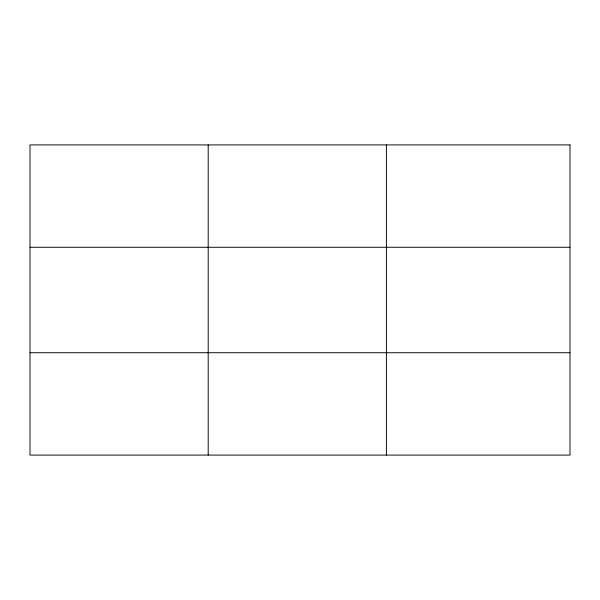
<?xml version="1.0" encoding="UTF-8"?>
<svg xmlns="http://www.w3.org/2000/svg" width="600" height="600" viewBox="0 0 600 600"><rect width="100%" height="100%" fill="white"/><g stroke="black" fill="none" stroke-linecap="round" stroke-linejoin="round"><path stroke-width="0.9" d="M208.2 455.085L208.2 144.915M386.4 455.085L386.4 144.915M30 247.275L570 247.275M30 352.725L570 352.725M570 144.915L570 455.085L30 455.085L30 144.915L570 144.915"/></g></svg>
